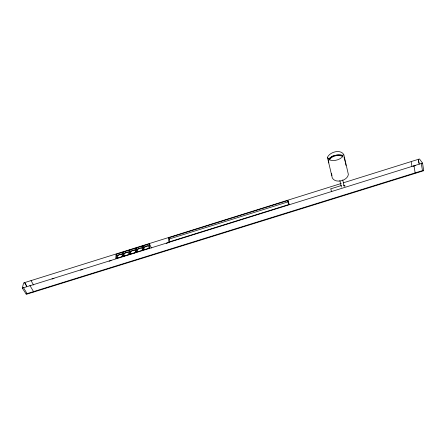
<?xml version="1.0" encoding="UTF-8"?>
<svg xmlns="http://www.w3.org/2000/svg" width="446" height="446" viewBox="0 0 446 446"><rect width="100%" height="100%" fill="white"/><g stroke="black" fill="none" stroke-linecap="round" stroke-linejoin="round"><path stroke-width="0.67" d="M143.467 249.676L143.489 247.067L149.053 245.322M343.085 155.359L343.097 154.701M142.692 250.195L142.737 245.947M136.732 252.436L136.805 249.152L142.358 247.418M135.941 252.302L136.047 248.043M130.042 253.874L130.143 251.243L135.679 249.509M129.212 254.404L129.379 250.128M123.352 255.959L123.492 253.322L129.017 251.594M122.494 256.5L122.722 252.213M116.635 258.708L116.852 255.396L122.366 253.674M29.876 285.429L33.762 292.002M31.03 280.606L33.522 285.016M23.387 287.458L27.061 293.624M343.258 182.838L419.474 158.971L422.557 163.119L423.7 170.729L26.32 294.315L22.3 288.122L23.61 282.926L341.268 183.462M341.748 157.505C338.581 160.114 333.998 161.274 330.09 160.081M149.438 243.85L116.083 254.292L115.793 258.596L149.455 248.082L149.438 243.85L151.389 247.987M287.826 200.527L168.594 237.852L168.794 242.039L289.175 204.441L287.826 200.527L288.969 204.329M330.826 188.825L341.441 185.508M22.3 288.122L422.557 163.119M52.004 279.023L53.994 278.399M80.559 270.103L82.555 269.484M109.119 261.189L111.115 260.564M166.241 243.349L168.231 242.73M413.308 166.202L415.298 165.577M26.069 293.931L423.628 170.255M343.403 185.118L345.26 186.004M418.342 159.328L419.24 164.111M421.208 163.197L422.496 170.612M26.459 285.512L24.602 282.619L26.743 286.438M116.328 254.376L116.93 255.541M122.973 252.297L123.86 254.047M129.63 250.212L130.505 251.968M136.303 248.127L137.167 249.883M142.993 246.03L143.841 247.798M168.861 237.93L169.664 239.725M328.278 158.642L328.1 158.035L328.373 159.161M288.768 204.285L287.943 201.876L169.329 238.978L169.491 242.206M287.603 200.761L287.988 202.027M330.82 188.903L331.478 191.529M328.88 162.929L328.39 160.939A8.089 4.159 -14 0 1 328.418 160.198M331.495 173.527L331.991 175.512M339.841 180.552L341.424 187.147M342.706 179.944L344.267 186.551M345.087 161.469L344.161 157.46A8.089 4.159 -14 0 1 344.156 158.202M345.394 162.807L346.007 165.483M411.218 161.892L411.948 166.386M414.005 165.789L415.142 172.897M418.543 160.616L418.939 163.191M328.981 159.434A7.777 3.997 -14 0 1 335.058 155.442A7.777 3.997 -14 0 1 342.528 155.793M329.611 160.064A6.857 3.523 -14 0 1 335.777 155.743A6.857 3.523 -14 0 1 342.762 157.159M329.076 159.417A7.671 3.942 -14 0 1 335.715 155.32A7.671 3.942 -14 0 1 343.085 156.312M329.889 157.895A8.089 4.159 -14 0 1 330.787 157.176M331.846 156.524A8.089 4.159 -14 0 1 333.039 155.949M340.85 154.94A8.089 4.159 -14 0 1 341.898 155.23M122.26 255.614A2.776 1.5 -27.1 0 1 121.58 256.751M117.828 257.994A2.776 1.5 -27.1 0 1 118.943 254.973M119.255 254.822A2.776 1.5 -27.1 0 1 120.214 254.504M120.52 254.449A2.776 1.5 -27.1 0 1 122.104 254.867M126.224 252.609A2.776 1.505 -26.7 0 1 128.939 253.116M128.961 253.317A2.776 1.505 -26.7 0 1 128.035 254.878M124.746 255.971A2.776 1.505 -26.7 0 1 124.139 254.136M124.311 253.908A2.776 1.505 -26.7 0 1 125.008 253.261M125.293 253.072A2.776 1.505 -26.7 0 1 125.9 252.743M135.64 251.433A2.776 1.511 -26.3 0 1 134.976 252.564M134.486 252.988A2.776 1.511 -26.3 0 1 134.201 253.183M131.453 253.874A2.776 1.511 -26.3 0 1 131.67 251.182A2.776 1.511 -26.3 0 1 135.562 250.847M142.346 249.336A2.776 1.516 -26 0 1 141.7 250.462M137.931 251.717A2.776 1.516 -26 0 1 138.935 248.723M139.241 248.567A2.776 1.516 -26 0 1 139.888 248.327M140.523 248.193A2.776 1.516 -26 0 1 142.157 248.595M145.329 246.8A2.776 1.522 -25.6 0 1 148.641 246.304A2.776 1.522 -25.6 0 1 148.211 248.578M144.443 249.526A2.776 1.522 -25.6 0 1 145.05 246.995M327.431 157.371L332.264 177.843C335.292 183.864 347.534 180.836 348.365 174.442L343.805 154.545C340.437 148.931 329.817 151.93 327.442 157.332"/></g></svg>
